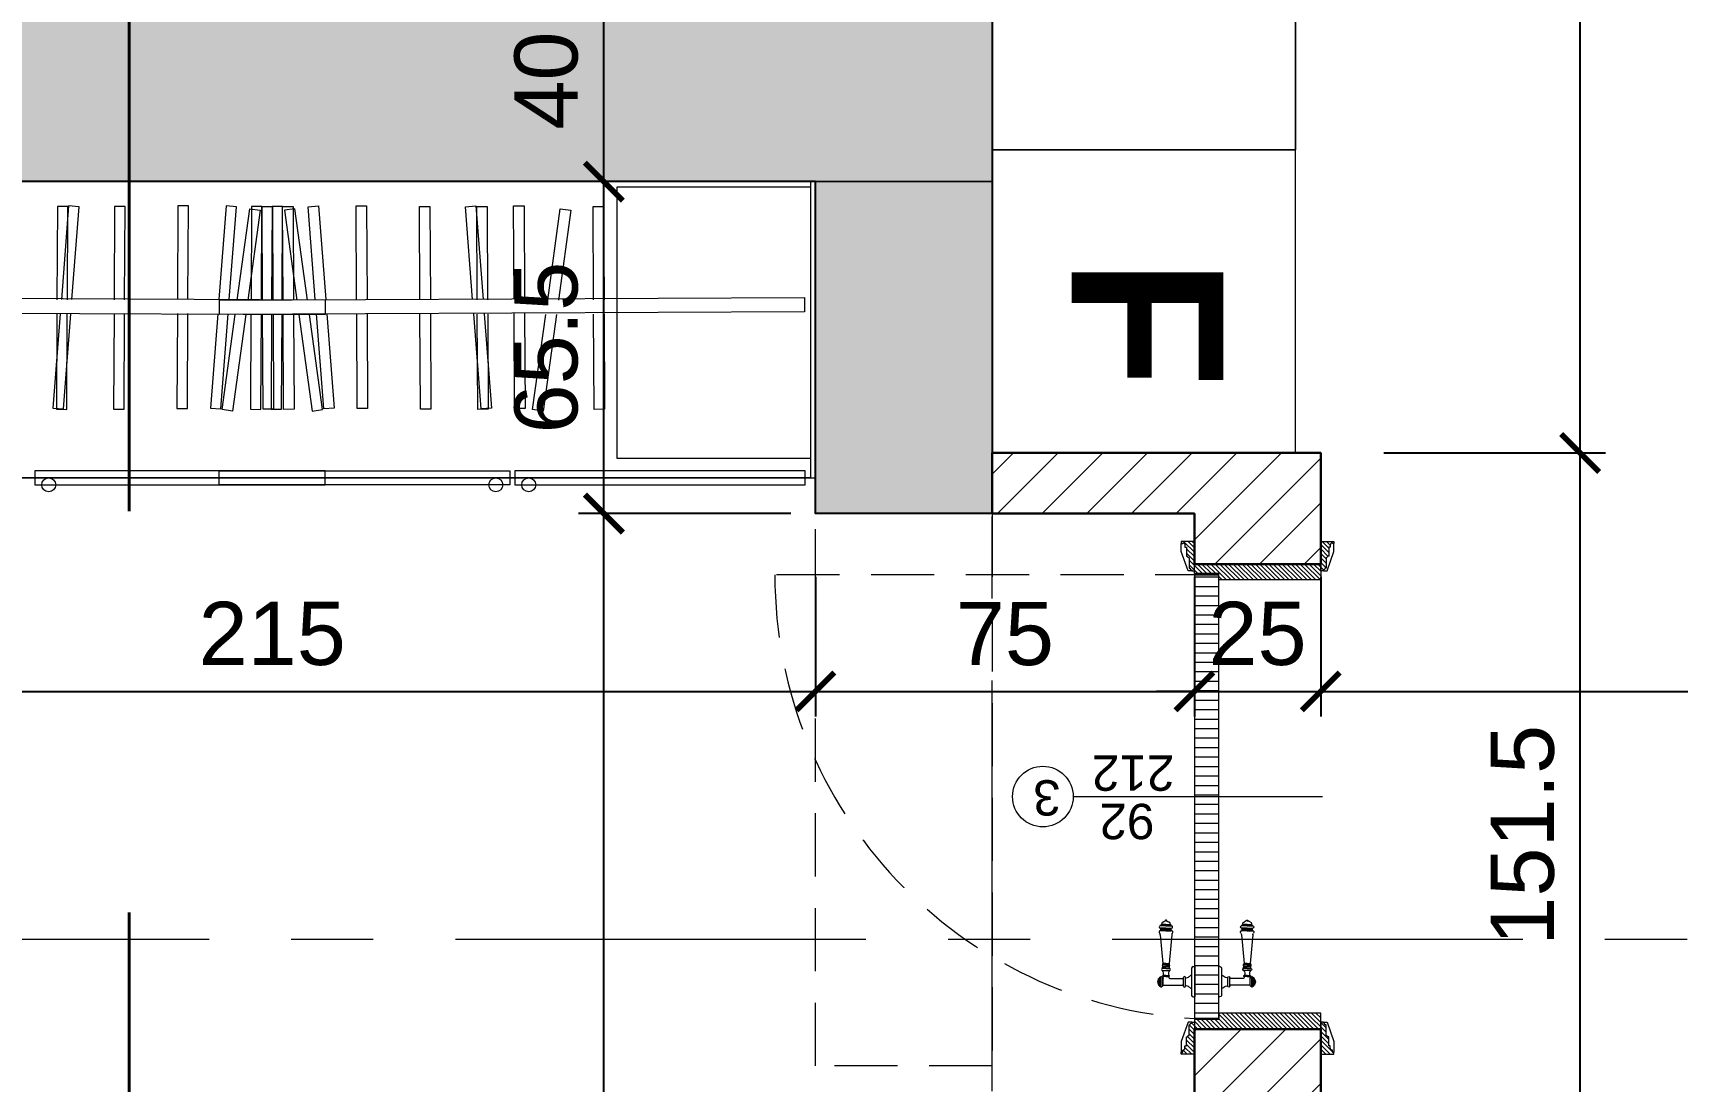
# Model space of a CAD drawing. Header units: centimetres. Extents: x 105417 to 110818, y -55119 to -48326.
# Drawn here: x 108619.5 to 108944.9, y -53450.4 to -53242.9 of the extents above; entities that cross this region are included whole.
import ezdxf

# ---------------------------------------------------------------- set-up
doc = ezdxf.new("R2010")
doc.units = ezdxf.units.CM
doc.header["$LTSCALE"] = 50
doc.header["$MEASUREMENT"] = 0
for name, pattern in [('AXES', [2, 1.25, -0.25, 0.25, -0.25]), ('CACHE', [0.375, 0.25, -0.125]), ('CONTINU', [0]), ('DASHED2', [9.525, 6.35, -3.175])]:
    doc.linetypes.add(name, pattern=pattern)
doc.layers.get('0').update_dxf_attribs({"color": 8})
for name, color, linetype in [('AXES', 10, 'AXES'), ('BETON COUPE', 3, 'CONTINU'), ('BETON TRAME', 252, 'Continuous'), ('BORD', 5, 'Continuous'), ('COTE 50ème', 1, 'Continuous')]:
    doc.layers.add(name, color=color, linetype=linetype)
for name, color, linetype, lineweight in [('CONSOLE ISOL.', 214, 'Continuous', 15), ('door', 44, 'Continuous', 5), ('EXISTANT BORD', 251, 'Continuous', 60), ('MACONNERIE COUPE', 7, 'Continuous', 30), ('MACONNERIE HACHURE', 253, 'Continuous', 13), ('mobilimi', 8, 'Continuous', 9)]:
    doc.layers.add(name, color=color, linetype=linetype, lineweight=lineweight)
doc.layers.add('HORS GEL COTE', color=7, linetype='Continuous', lineweight=13, true_color=0x00661a)
doc.styles.add('GENERATED_STYLE_1', font='arial.ttf')
doc.styles.add('RS_TEXT_1.50', font='arial.ttf', dxfattribs={"height": 12.5})
doc.styles.add('RS_TXT_50', font='arial.ttf', dxfattribs={"height": 12.5})
doc.dimstyles.new('RS_50CM_LINEAIRE', dxfattribs={"dimscale": 5, "dimtxt": 12.5, "dimasz": 1.5, "dimexe": 1, "dimexo": 2.5, "dimgap": 1, "dimtad": 1, "dimdec": 1, "dimrnd": 0.5, "dimdsep": 46, "dimtxsty": 'RS_TXT_50', "dimblk1": 'ARCHTICK', "dimblk2": 'ARCHTICK', "dimsah": 1, "dimcen": 2.5, "dimdle": 1, "dimclrt": 4, "dimadec": 0, "dimazin": 2, "dimtfac": 1, "dimtdec": 1, "dimtix": 1, "dimtmove": 2, "dimatfit": 3, "dimfxl": 1, "dimtolj": 1, "dimtzin": 0, "dimarcsym": 0})

# ---------------------------------------------------------------- blocks, each defined once
blk = doc.blocks.new('A$Ceb270309')
at = {"layer": 'AXES', "lineweight": 5, "ltscale": 1.3}
for p, q in [((1270, -4150), (1270, -1058.41)), ((3195, -2560), (-1985, -2560))]:
    blk.add_line(p, q, dxfattribs=at)
blk = doc.blocks.new('door900')
at = {"color": 0}
for p, q in [((-9.3, 67.7), (9.3, 67.7)), ((9.3, 65.2), (-9.3, 65.2)), ((-6.8, 71.5), (-6.8, 70.2)), ((-5.5, 71.5), (-6.8, 71.5)), ((-6.8, 70.2), (6.8, 70.2)), ((-5.5, 71.5), (5.5, 71.5)), ((5.5, 71.5), (6.8, 71.5)), ((6.8, 71.5), (6.8, 70.2)), ((92.8, 68.1), (36.2, 62.8)), ((101.2, 67.3), (103.2, 68)), ((101.2, 56.8), (101.2, 67.3)), ((103.2, 68), (103.2, 67.7)), ((103.2, 56.8), (103.2, 68)), ((106.5, 68), (105.5, 67.3)), ((105.5, 56.8), (105.5, 67.3)), ((106.5, 56.8), (106.5, 68)), ((110.7, 68), (111.8, 67.3)), ((110.7, 56.8), (110.7, 68)), ((111.8, 56.8), (111.8, 67.3)), ((111.8, 66.2), (113.3, 66.2)), ((113.3, 56.8), (113.3, 66.2)), ((-6.8, 62.7), (-6.8, 24)), ((-6.8, 62.7), (6.8, 62.7)), ((8.7, 62.7), (6.8, 62.7)), ((6.8, 49.1), (6.8, 24)), ((8.7, 50.9), (8.7, 50.9)), ((10.5, 56.8), (10.5, 62.5)), ((10.5, 56.8), (10.5, 51.1)), ((12.7, 56.8), (12.7, 62.5)), ((12.7, 56.8), (12.7, 51.1)), ((22.5, 63.8), (22.5, 49.8)), ((26.5, 56.8), (26.5, 63.8)), ((26.5, 63.8), (29.1, 63.8)), ((26.5, 63.8), (29.1, 63.8)), ((26.5, 56.8), (26.5, 49.8)), ((26.5, 49.8), (29.1, 49.8)), ((26.5, 49.8), (29.1, 49.8)), ((29.1, 63.8), (29.1, 62.8)), ((29.1, 62.8), (29.1, 56.8)), ((29.1, 50.8), (29.1, 56.8)), ((29.1, 50.8), (29.1, 49.8)), ((29.1, 49.8), (29.1, 49.8)), ((31.1, 62.8), (31.1, 56.8)), ((31.1, 50.8), (31.1, 56.8)), ((34.1, 56.8), (34.1, 62.8)), ((34.1, 62.8), (34.1, 56.8)), ((34.1, 50.8), (34.1, 56.8)), ((34.1, 56.8), (34.1, 50.8)), ((36.2, 56.8), (36.2, 62.8)), ((36.2, 56.8), (36.2, 50.8)), ((92.8, 45.5), (36.2, 50.8)), ((101.2, 56.8), (101.2, 46.3)), ((101.2, 46.3), (103.2, 45.7)), ((103.2, 56.8), (103.2, 46.3)), ((103.2, 45.9), (103.2, 45.7)), ((105.5, 56.8), (105.5, 46.3)), ((106.5, 45.7), (105.5, 46.3)), ((106.5, 56.8), (106.5, 45.7)), ((110.7, 56.8), (110.7, 45.7)), ((110.7, 45.7), (111.8, 46.3)), ((111.8, 56.8), (111.8, 46.3)), ((111.8, 47.5), (113.3, 47.5)), ((113.3, 56.8), (113.3, 47.5)), ((120.5, 56.8), (120.5, 58.6)), ((120.5, 56.8), (120.5, 55)), ((-30, 3), (-30, 0)), ((30, 0), (-30, 0)), ((27, 6), (-27, 6)), ((-8.3, 22.3), (8.3, 22.3)), ((-8.3, 18.3), (8.3, 18.3)), ((30, 3), (30, 0))]:
    blk.add_line(p, q, dxfattribs=at)
for centre, radius, start, end in [((-9.3, 66.5), 1.25, 90, 270), ((-6.8, 67.7), 2.51, 90.115, 179.885), ((-6.8, 65.2), 2.51, 180.115, 269.885), ((0, 64), 9.29, 53.4104, 126.5896), ((6.8, 67.7), 2.51, 0.115, 89.885), ((6.8, 65.2), 2.51, 270.115, 359.885), ((9.3, 66.5), 1.25, 270, 90), ((24.5, 63.7), 2.01, 4.1469, 175.8531), ((93.1, 72.5), 4.4, 266.3976, 315.6468), ((98.3, 67.4), 2.89, 358.3861, 135.6468), ((104.3, 67.6), 1.15, 170.914, 348.1019), ((108.6, 68), 2.1, 0, 180), ((115.5, 62.5), 2.84, 13.4568, 140.4953), ((8.7, 49), 1.91, 88.7426, 178.1515), ((8.6, 64.9), 2.15, 272.7029, 297.6142), ((8.6, 48.8), 2.15, 62.3858, 87.2971), ((10, 62.5), 0.561, 3.7097, 127.9634), ((10, 51.1), 0.561, 232.0366, 356.2903), ((11.6, 62.5), 1.1, 0.0106, 179.9894), ((11.6, 51.1), 1.1, 180.0106, 359.9894), ((16.7, 70.5), 8.83, 243.5466, 311.3694), ((16.7, 43.2), 8.83, 48.6306, 116.4534), ((24.5, 50), 2.01, 184.1469, 355.8531), ((30.1, 62.8), 1.03, 0, 180.0014), ((30.1, 50.8), 1.03, 179.9972, 0), ((32.6, 62.8), 1.48, 0, 180), ((32.6, 50.8), 1.48, 180, 0), ((35.2, 62.8), 1.03, 0, 180), ((32.6, 62.8), 1.48, 1.563306237032948e-10, 2.08440831604393e-10), ((35.2, 50.8), 1.03, 180, 0), ((93.1, 41.1), 4.4, 44.3532, 93.6024), ((98.3, 46.2), 2.89, 224.3532, 1.6139), ((104.3, 46.1), 1.15, 11.8981, 189.086), ((108.6, 45.7), 2.1, 180, 0), ((115.5, 51.2), 2.84, 219.5047, 346.5432), ((127.9, 65.2), 9.88, 191.9991, 221.6757), ((127.9, 48.5), 9.88, 138.3243, 168.0009), ((120.5, 56.8), 1.79, 0, 90), ((120.5, 56.8), 1.79, 270, 0), ((-27, 3), 3, 90, 180), ((-6.8, 6), 6, 130.5908, 180), ((-16.6, 16.6), 8.41, 314.3689, 12.0705), ((-8.3, 20.3), 2, 90, 270), ((-8.5, 24), 1.71, 275.059, 359.7825), ((8.5, 24), 1.71, 180.2175, 264.941), ((16.6, 16.6), 8.41, 167.9295, 225.6311), ((8.3, 20.3), 2, 270, 90), ((6.8, 6), 6, 0, 49.4092), ((27, 3), 3, 0, 90)]:
    blk.add_arc(centre, radius, start, end, dxfattribs=at)
blk = doc.blocks.new('_ArchTick')
at = {"color": 0, "linetype": 'ByBlock', "const_width": 0.15}
blk.add_lwpolyline([(-0.5, -0.5), (0.5, 0.5)], dxfattribs=at)
blk = doc.blocks.new('*D1152')
at = {"layer": 'COTE 50ème', "color": 0, "lineweight": -2, "ltscale": 0.5, "transparency": 16777216}
for p, q in [((109869.2, -54127.36), (109869.2, -52052.36)), ((109656.85, -52057.36), (109874.2, -52057.36)), ((108886.85, -54122.36), (109874.2, -54122.36))]:
    blk.add_line(p, q, dxfattribs=at)
at = {"layer": 'Defpoints', "color": 0, "ltscale": 0.5, "transparency": 16777216}
for p in [(109644.35, -52057.36), (109869.2, -52057.36), (108874.35, -54122.36)]:
    blk.add_point(p, dxfattribs=at)
at = {"layer": 'COTE 50ème', "color": 0, "lineweight": -2, "ltscale": 0.5, "transparency": 16777216, "xscale": 7.5, "yscale": 7.5, "zscale": 7.5}
for p, rotation in [((109869.2, -52057.36), 90), ((109869.2, -54122.36), 270)]:
    blk.add_blockref('_ArchTick', p, dxfattribs=dict(at, rotation=rotation))
at = {"layer": 'COTE 50ème', "color": 4, "ltscale": 0.5, "transparency": 16777216, "insert": (109857.82, -53089.86), "char_height": 12.5, "attachment_point": 5, "rotation": 90, "style": 'RS_TXT_50'}
blk.add_mtext('\\A1;2065', dxfattribs=at)
blk = doc.blocks.new('*D1342')
at = {"layer": 'COTE 50ème', "color": 0, "lineweight": -2, "ltscale": 0.5, "transparency": 16777216}
for p, q in [((108925.71, -53482.36), (108925.71, -53321.05)), ((108886.85, -53326.05), (108930.71, -53326.05)), ((108909.52, -53477.36), (108930.71, -53477.36))]:
    blk.add_line(p, q, dxfattribs=at)
at = {"layer": 'Defpoints', "color": 0, "ltscale": 0.5, "transparency": 16777216}
for p in [(108874.35, -53326.05), (108925.71, -53326.05), (108897.02, -53477.36)]:
    blk.add_point(p, dxfattribs=at)
at = {"layer": 'COTE 50ème', "color": 0, "lineweight": -2, "ltscale": 0.5, "transparency": 16777216, "xscale": 7.5, "yscale": 7.5, "zscale": 7.5}
for p, rotation in [((108925.71, -53326.05), 90), ((108925.71, -53477.36), 270)]:
    blk.add_blockref('_ArchTick', p, dxfattribs=dict(at, rotation=rotation))
at = {"layer": 'COTE 50ème', "color": 4, "ltscale": 0.5, "transparency": 16777216, "insert": (108914.33, -53401.7), "char_height": 12.5, "attachment_point": 5, "rotation": 90, "style": 'RS_TXT_50'}
blk.add_mtext('\\A1;151.5', dxfattribs=at)
blk = doc.blocks.new('*D1343')
at = {"layer": 'COTE 50ème', "color": 0, "lineweight": -2, "ltscale": 0.5, "transparency": 16777216}
for p, q in [((108925.71, -53331.05), (108925.71, -52627.36)), ((108886.85, -52632.36), (108930.71, -52632.36)), ((108886.85, -53326.05), (108930.71, -53326.05))]:
    blk.add_line(p, q, dxfattribs=at)
at = {"layer": 'Defpoints', "color": 0, "ltscale": 0.5, "transparency": 16777216}
for p in [(108874.35, -52632.36), (108925.71, -52632.36), (108874.35, -53326.05)]:
    blk.add_point(p, dxfattribs=at)
at = {"layer": 'COTE 50ème', "color": 0, "lineweight": -2, "ltscale": 0.5, "transparency": 16777216, "xscale": 7.5, "yscale": 7.5, "zscale": 7.5}
for p, rotation in [((108925.71, -52632.36), 90), ((108925.71, -53326.05), 270)]:
    blk.add_blockref('_ArchTick', p, dxfattribs=dict(at, rotation=rotation))
at = {"layer": 'COTE 50ème', "color": 4, "ltscale": 0.5, "transparency": 16777216, "insert": (108914.32, -52979.2), "char_height": 12.5, "attachment_point": 5, "rotation": 90, "style": 'RS_TXT_50'}
blk.add_mtext('\\A1;693.5', dxfattribs=at)
blk = doc.blocks.new('*D1372')
at = {"layer": 'COTE 50ème', "color": 0, "lineweight": -2, "ltscale": 0.5, "transparency": 16777216}
for p, q in [((108732.49, -53742.36), (108732.49, -53333.05)), ((108769.47, -53338.05), (108727.49, -53338.05)), ((108750.18, -53737.36), (108727.49, -53737.36))]:
    blk.add_line(p, q, dxfattribs=at)
at = {"layer": 'Defpoints', "color": 0, "ltscale": 0.5, "transparency": 16777216}
for p in [(108732.49, -53338.05), (108781.97, -53338.05), (108762.68, -53737.36)]:
    blk.add_point(p, dxfattribs=at)
at = {"layer": 'COTE 50ème', "color": 0, "lineweight": -2, "ltscale": 0.5, "transparency": 16777216, "xscale": 7.5, "yscale": 7.5, "zscale": 7.5}
for p, rotation in [((108732.49, -53338.05), 90), ((108732.49, -53737.36), 270)]:
    blk.add_blockref('_ArchTick', p, dxfattribs=dict(at, rotation=rotation))
at = {"layer": 'COTE 50ème', "color": 4, "ltscale": 0.5, "transparency": 16777216, "insert": (108721.11, -53537.7), "char_height": 12.5, "attachment_point": 5, "rotation": 90, "style": 'RS_TXT_50'}
blk.add_mtext('\\A1;399.5', dxfattribs=at)
blk = doc.blocks.new('*D1373')
at = {"layer": 'COTE 50ème', "color": 0, "lineweight": -2, "ltscale": 0.5, "transparency": 16777216}
for p, q in [((108732.49, -53343.05), (108732.49, -53267.36)), ((108756.19, -53272.36), (108727.49, -53272.36)), ((108769.47, -53338.05), (108727.49, -53338.05))]:
    blk.add_line(p, q, dxfattribs=at)
at = {"layer": 'Defpoints', "color": 0, "ltscale": 0.5, "transparency": 16777216}
for p in [(108732.49, -53272.36), (108768.69, -53272.36), (108781.97, -53338.05)]:
    blk.add_point(p, dxfattribs=at)
at = {"layer": 'COTE 50ème', "color": 0, "lineweight": -2, "ltscale": 0.5, "transparency": 16777216, "xscale": 7.5, "yscale": 7.5, "zscale": 7.5}
for p, rotation in [((108732.49, -53272.36), 90), ((108732.49, -53338.05), 270)]:
    blk.add_blockref('_ArchTick', p, dxfattribs=dict(at, rotation=rotation))
at = {"layer": 'COTE 50ème', "color": 4, "ltscale": 0.5, "transparency": 16777216, "insert": (108721.11, -53305.2), "char_height": 12.5, "attachment_point": 5, "rotation": 90, "style": 'RS_TXT_50'}
blk.add_mtext('\\A1;65.5', dxfattribs=at)
blk = doc.blocks.new('*D1374')
at = {"layer": 'COTE 50ème', "color": 0, "lineweight": -2, "ltscale": 0.5, "transparency": 16777216}
for p, q in [((108732.49, -53277.36), (108732.49, -53227.36)), ((108756.19, -53232.36), (108727.49, -53232.36)), ((108756.19, -53272.36), (108727.49, -53272.36))]:
    blk.add_line(p, q, dxfattribs=at)
at = {"layer": 'Defpoints', "color": 0, "ltscale": 0.5, "transparency": 16777216}
for p in [(108732.49, -53232.36), (108768.69, -53232.36), (108768.69, -53272.36)]:
    blk.add_point(p, dxfattribs=at)
at = {"layer": 'COTE 50ème', "color": 0, "lineweight": -2, "ltscale": 0.5, "transparency": 16777216, "xscale": 7.5, "yscale": 7.5, "zscale": 7.5}
for p, rotation in [((108732.49, -53232.36), 90), ((108732.49, -53272.36), 270)]:
    blk.add_blockref('_ArchTick', p, dxfattribs=dict(at, rotation=rotation))
at = {"layer": 'COTE 50ème', "color": 4, "ltscale": 0.5, "transparency": 16777216, "insert": (108721.11, -53252.36), "char_height": 12.5, "attachment_point": 5, "rotation": 90, "style": 'RS_TXT_50'}
blk.add_mtext('\\A1;40', dxfattribs=at)
blk = doc.blocks.new('*D1476')
at = {"layer": 'COTE 50ème', "color": 0, "lineweight": -2, "ltscale": 0.5, "transparency": 16777216}
for p, q in [((108774.35, -53350.55), (108774.35, -53378.23)), ((108554.35, -53373.23), (108779.35, -53373.23)), ((108559.35, -53373.42), (108559.35, -53378.23))]:
    blk.add_line(p, q, dxfattribs=at)
at = {"layer": 'Defpoints', "color": 0, "ltscale": 0.5, "transparency": 16777216}
for p in [(108774.35, -53338.05), (108559.35, -53360.92), (108774.35, -53373.23)]:
    blk.add_point(p, dxfattribs=at)
at = {"layer": 'COTE 50ème', "color": 0, "lineweight": -2, "ltscale": 0.5, "transparency": 16777216, "xscale": 7.5, "yscale": 7.5, "zscale": 7.5, "rotation": 180}
blk.add_blockref('_ArchTick', (108559.35, -53373.23), dxfattribs=at)
at = {"layer": 'COTE 50ème', "color": 0, "lineweight": -2, "ltscale": 0.5, "transparency": 16777216, "xscale": 7.5, "yscale": 7.5, "zscale": 7.5}
blk.add_blockref('_ArchTick', (108774.35, -53373.23), dxfattribs=at)
at = {"layer": 'COTE 50ème', "color": 4, "ltscale": 0.5, "transparency": 16777216, "insert": (108666.85, -53361.85), "char_height": 12.5, "attachment_point": 5, "style": 'RS_TXT_50'}
blk.add_mtext('\\A1;215', dxfattribs=at)
blk = doc.blocks.new('*D1477')
at = {"layer": 'COTE 50ème', "color": 0, "lineweight": -2, "ltscale": 0.5, "transparency": 16777216}
for p, q in [((108774.35, -53350.55), (108774.35, -53378.23)), ((108849.35, -53350.55), (108849.35, -53378.23)), ((108769.35, -53373.23), (108854.35, -53373.23))]:
    blk.add_line(p, q, dxfattribs=at)
at = {"layer": 'Defpoints', "color": 0, "ltscale": 0.5, "transparency": 16777216}
for p in [(108774.35, -53338.05), (108849.35, -53338.05), (108849.35, -53373.23)]:
    blk.add_point(p, dxfattribs=at)
at = {"layer": 'COTE 50ème', "color": 0, "lineweight": -2, "ltscale": 0.5, "transparency": 16777216, "xscale": 7.5, "yscale": 7.5, "zscale": 7.5, "rotation": 180}
blk.add_blockref('_ArchTick', (108774.35, -53373.23), dxfattribs=at)
at = {"layer": 'COTE 50ème', "color": 0, "lineweight": -2, "ltscale": 0.5, "transparency": 16777216, "xscale": 7.5, "yscale": 7.5, "zscale": 7.5}
blk.add_blockref('_ArchTick', (108849.35, -53373.23), dxfattribs=at)
at = {"layer": 'COTE 50ème', "color": 4, "ltscale": 0.5, "transparency": 16777216, "insert": (108811.85, -53361.87), "char_height": 12.5, "attachment_point": 5, "style": 'RS_TXT_50'}
blk.add_mtext('\\A1;75', dxfattribs=at)
blk = doc.blocks.new('*D1478')
at = {"layer": 'COTE 50ème', "color": 0, "lineweight": -2, "ltscale": 0.5, "transparency": 16777216}
for p, q in [((108849.35, -53350.55), (108849.35, -53378.23)), ((108874.35, -53350.55), (108874.35, -53378.23)), ((108849.35, -53373.23), (108841.85, -53373.23)), ((108849.35, -53373.23), (108874.35, -53373.23)), ((108874.35, -53373.23), (108881.85, -53373.23))]:
    blk.add_line(p, q, dxfattribs=at)
at = {"layer": 'Defpoints', "color": 0, "ltscale": 0.5, "transparency": 16777216}
for p in [(108849.35, -53338.05), (108874.35, -53338.05), (108874.35, -53373.23)]:
    blk.add_point(p, dxfattribs=at)
at = {"layer": 'COTE 50ème', "color": 0, "lineweight": -2, "ltscale": 0.5, "transparency": 16777216, "xscale": 7.5, "yscale": 7.5, "zscale": 7.5}
blk.add_blockref('_ArchTick', (108849.35, -53373.23), dxfattribs=at)
at = {"layer": 'COTE 50ème', "color": 0, "lineweight": -2, "ltscale": 0.5, "transparency": 16777216, "xscale": 7.5, "yscale": 7.5, "zscale": 7.5, "rotation": 180}
blk.add_blockref('_ArchTick', (108874.35, -53373.23), dxfattribs=at)
at = {"layer": 'COTE 50ème', "color": 4, "ltscale": 0.5, "transparency": 16777216, "insert": (108861.85, -53361.85), "char_height": 12.5, "attachment_point": 5, "style": 'RS_TXT_50'}
blk.add_mtext('\\A1;25', dxfattribs=at)
blk = doc.blocks.new('*D1479')
at = {"layer": 'COTE 50ème', "color": 0, "lineweight": -2, "ltscale": 0.5, "transparency": 16777216}
for p, q in [((108874.35, -53350.55), (108874.35, -53378.23)), ((109209.24, -53392.15), (109209.24, -53368.23)), ((108869.35, -53373.23), (109214.24, -53373.23))]:
    blk.add_line(p, q, dxfattribs=at)
at = {"layer": 'Defpoints', "color": 0, "ltscale": 0.5, "transparency": 16777216}
for p in [(108874.35, -53338.05), (109209.24, -53373.23), (109209.24, -53404.65)]:
    blk.add_point(p, dxfattribs=at)
at = {"layer": 'COTE 50ème', "color": 0, "lineweight": -2, "ltscale": 0.5, "transparency": 16777216, "xscale": 7.5, "yscale": 7.5, "zscale": 7.5, "rotation": 180}
blk.add_blockref('_ArchTick', (108874.35, -53373.23), dxfattribs=at)
at = {"layer": 'COTE 50ème', "color": 0, "lineweight": -2, "ltscale": 0.5, "transparency": 16777216, "xscale": 7.5, "yscale": 7.5, "zscale": 7.5}
blk.add_blockref('_ArchTick', (109209.24, -53373.23), dxfattribs=at)
at = {"layer": 'COTE 50ème', "color": 4, "ltscale": 0.5, "transparency": 16777216, "insert": (109041.8, -53361.84), "char_height": 12.5, "attachment_point": 5, "style": 'RS_TXT_50'}
blk.add_mtext('\\A1;335', dxfattribs=at)

msp = doc.modelspace()

# ---------------------------------------------------------------- hatches: boundary and pattern name
at = {"layer": 'BETON TRAME', "transparency": 33554559}
h = msp.add_hatch(color=256, dxfattribs=at)
h.dxf.hatch_style = 1
h.paths.add_polyline_path([(108774.35, -52797.36), (108809.35, -52797.36), (108809.35, -53338.05), (108774.35, -53338.05), (108774.35, -53272.36), (108314.35, -53272.36), (108314.35, -53338.05), (108279.35, -53338.05), (108279.35, -52797.36), (108314.35, -52797.36), (108314.35, -53232.36), (108524.35, -53232.36), (108524.35, -52902.36), (108564.35, -52902.36), (108564.35, -53232.36), (108774.35, -53232.36)])
h.paths.add_polyline_path([(109644.35, -52847.36), (109644.35, -52797.36), (109509.35, -52797.36), (109509.35, -52847.36)])
h.paths.add_polyline_path([(107579.35, -52847.36), (107579.35, -52797.36), (107444.35, -52797.36), (107444.35, -52847.36)])
h.paths.add_polyline_path([(107579.35, -52107.36), (107579.35, -52057.36), (107444.35, -52057.36), (107444.35, -52107.36)])
h.paths.add_polyline_path([(109509.35, -52057.36), (109509.35, -52107.36), (109644.35, -52107.36), (109644.35, -52057.36)])
h.paths.add_polyline_path([(108814.35, -52107.36), (108814.35, -52057.36), (108704.35, -52057.36), (108704.35, -52107.36)])
h.paths.add_polyline_path([(108384.35, -52107.36), (108384.35, -52057.36), (108274.35, -52057.36), (108274.35, -52107.36)])
h.paths.add_polyline_path([(108409.35, -52057.36), (108384.35, -52057.36), (108384.35, -52562.36), (108409.35, -52562.36)])
h.paths.add_polyline_path([(108704.35, -52057.36), (108679.35, -52057.36), (108679.35, -52562.36), (108704.35, -52562.36)])
h.paths.add_polyline_path([(108214.35, -53762.36), (108239.35, -53762.36), (108239.35, -53702.36), (108214.35, -53702.36)])
h.paths.add_polyline_path([(108874.35, -53762.36), (108849.35, -53762.36), (108849.35, -53702.36), (108874.35, -53702.36)])
h.paths.add_polyline_path([(107754.35, -53397.36), (107884.35, -53397.36), (107884.35, -53422.36), (107754.35, -53422.36)])
h.paths.add_polyline_path([(107444.35, -53422.36), (107574.35, -53422.36), (107574.35, -53397.36), (107444.35, -53397.36)])
h.paths.add_polyline_path([(107859.35, -53477.36), (107934.35, -53477.36), (107934.35, -53502.36), (107859.35, -53502.36)])
h.paths.add_polyline_path([(109234.24, -53477.36), (109154.35, -53477.36), (109154.35, -53502.36), (109234.24, -53502.36)])
h.paths.add_polyline_path([(109334.24, -53397.36), (109209.24, -53397.36), (109209.24, -53422.36), (109334.24, -53422.36)])
h.paths.add_polyline_path([(109644.35, -53422.36), (109514.24, -53422.36), (109514.24, -53397.36), (109644.35, -53397.36)])
h.paths.add_polyline_path([(108556.85, -53762.36), (108556.85, -53702.36), (108531.85, -53702.36), (108531.85, -53762.36)])
at = {"layer": 'door'}
h = msp.add_hatch(dxfattribs=at)
h.set_pattern_fill('ANSI31', color=256, scale=5, angle=990)
h.set_pattern_definition([(315, (163384.7877, 99845.6325), (0.4419417382, 0.4419417382), [])])
edge = h.paths.add_edge_path()
edge.add_line((108876.24, -53344.29), (108876.24, -53344.71))
edge.add_line((108876.24, -53344.71), (108875.93, -53344.71))
edge.add_line((108875.93, -53344.71), (108875.93, -53346.47))
edge.add_line((108875.93, -53346.47), (108875.72, -53346.47))
edge.add_arc((108875.4, -53346.47), 0.314, -90, 0, ccw=False)
edge.add_line((108875.4, -53346.79), (108875.4, -53348.88))
edge.add_line((108875.4, -53348.88), (108875.19, -53348.88))
edge.add_arc((108874.88, -53348.88), 0.314, -90, 0, ccw=False)
edge.add_line((108874.88, -53349.2), (108874.88, -53349.41))
edge.add_line((108874.88, -53349.41), (108874.35, -53349.41))
edge.add_line((108874.35, -53349.41), (108874.35, -53343.55))
edge.add_line((108874.35, -53343.55), (108876.97, -53343.55))
edge.add_line((108876.97, -53343.55), (108876.97, -53343.95))
edge.add_line((108876.97, -53343.95), (108876.66, -53343.95))
edge.add_line((108876.66, -53343.95), (108876.66, -53343.87))
edge.add_arc((108876.66, -53344.29), 0.419, 90, 180)
h.paths.add_polyline_path([(108874.35, -53348.05), (108874.35, -53351.19), (108854.17, -53351.19), (108854.17, -53349.93), (108849.35, -53349.93), (108849.35, -53348.05)])
edge = h.paths.add_edge_path()
edge.add_line((108847.47, -53344.29), (108847.47, -53344.71))
edge.add_line((108847.47, -53344.71), (108847.78, -53344.71))
edge.add_line((108847.78, -53344.71), (108847.78, -53346.47))
edge.add_line((108847.78, -53346.47), (108847.99, -53346.47))
edge.add_arc((108848.31, -53346.47), 0.314, 180, 270)
edge.add_line((108848.31, -53346.79), (108848.31, -53348.88))
edge.add_line((108848.31, -53348.88), (108848.52, -53348.88))
edge.add_arc((108848.83, -53348.88), 0.314, 180, 270)
edge.add_line((108848.83, -53349.2), (108848.83, -53349.41))
edge.add_line((108848.83, -53349.41), (108849.35, -53349.41))
edge.add_line((108849.35, -53349.41), (108849.35, -53343.55))
edge.add_line((108849.35, -53343.55), (108846.74, -53343.55))
edge.add_line((108846.74, -53343.55), (108846.74, -53343.95))
edge.add_line((108846.74, -53343.95), (108847.05, -53343.95))
edge.add_line((108847.05, -53343.95), (108847.05, -53343.87))
edge.add_arc((108847.05, -53344.29), 0.419, 0, 90, ccw=False)
h = msp.add_hatch(dxfattribs=at)
h.set_pattern_fill('ANSI31', color=256, scale=15, angle=495)
h.set_pattern_definition([(180, (207432.2202, -93663.0826), (-8e-16, -1.875), [])])
h.paths.add_polyline_path([(108854.12, -53350.14), (108854.12, -53437.95), (108849.41, -53437.95), (108849.41, -53350.14)])
h = msp.add_hatch(dxfattribs=at)
h.set_pattern_fill('ANSI31', color=256, scale=5, angle=990)
h.set_pattern_definition([(315, (163384.7877, 99845.6325), (0.4419417382, 0.4419417382), [])])
h.paths.add_polyline_path([(108874.35, -53440.05), (108874.35, -53436.9), (108854.17, -53436.9), (108854.17, -53438.16), (108849.35, -53438.16), (108849.35, -53440.05)])
edge = h.paths.add_edge_path()
edge.add_line((108876.24, -53443.8), (108876.24, -53443.38))
edge.add_line((108876.24, -53443.38), (108875.93, -53443.38))
edge.add_line((108875.93, -53443.38), (108875.93, -53441.62))
edge.add_line((108875.93, -53441.62), (108875.72, -53441.62))
edge.add_arc((108875.4, -53441.62), 0.314, 0, 90)
edge.add_line((108875.4, -53441.3), (108875.4, -53439.21))
edge.add_line((108875.4, -53439.21), (108875.19, -53439.21))
edge.add_arc((108874.88, -53439.21), 0.314, 360, 450)
edge.add_line((108874.88, -53438.89), (108874.88, -53438.68))
edge.add_line((108874.88, -53438.68), (108874.35, -53438.68))
edge.add_line((108874.35, -53438.68), (108874.35, -53445.05))
edge.add_line((108874.35, -53445.05), (108876.97, -53445.05))
edge.add_line((108876.97, -53445.05), (108876.97, -53444.64))
edge.add_line((108876.97, -53444.64), (108876.66, -53444.64))
edge.add_line((108876.66, -53444.64), (108876.66, -53444.22))
edge.add_arc((108876.66, -53443.8), 0.419, 180, 270, ccw=False)
edge = h.paths.add_edge_path()
edge.add_line((108847.47, -53443.8), (108847.47, -53443.38))
edge.add_line((108847.47, -53443.38), (108847.78, -53443.38))
edge.add_line((108847.78, -53443.38), (108847.78, -53441.62))
edge.add_line((108847.78, -53441.62), (108847.99, -53441.62))
edge.add_arc((108848.31, -53441.62), 0.314, 90, 180, ccw=False)
edge.add_line((108848.31, -53441.3), (108848.31, -53439.21))
edge.add_line((108848.31, -53439.21), (108848.52, -53439.21))
edge.add_arc((108848.83, -53439.21), 0.314, 90, 180, ccw=False)
edge.add_line((108848.83, -53438.89), (108848.83, -53438.68))
edge.add_line((108848.83, -53438.68), (108849.35, -53438.68))
edge.add_line((108849.35, -53438.68), (108849.35, -53445.05))
edge.add_line((108849.35, -53445.05), (108846.74, -53445.05))
edge.add_line((108846.74, -53445.05), (108846.74, -53444.64))
edge.add_line((108846.74, -53444.64), (108847.05, -53444.64))
edge.add_line((108847.05, -53444.64), (108847.05, -53444.22))
edge.add_arc((108847.05, -53443.8), 0.419, 270, 360)
at = {"layer": 'MACONNERIE HACHURE'}
h = msp.add_hatch(dxfattribs=at)
h.set_pattern_fill('ANSI31', color=256, scale=50, style=0)
h.paths.add_polyline_path([(107874.35, -53728.36), (107763.35, -53728.36), (107763.35, -53770.36), (107874.35, -53770.36)])
h.paths.add_polyline_path([(107866.35, -53736.36), (107771.35, -53736.36), (107771.35, -53762.36), (107866.35, -53762.36)], flags=16)
h.paths.add_polyline_path([(109325.35, -53728.36), (109214.35, -53728.36), (109214.35, -53770.36), (109325.35, -53770.36)])
h.paths.add_polyline_path([(109317.35, -53736.36), (109222.35, -53736.36), (109222.35, -53762.36), (109317.35, -53762.36)], flags=16)
h.paths.add_polyline_path([(109454.35, -52082.36), (109509.35, -52082.36), (109509.35, -52057.36), (109454.35, -52057.36)])
h.paths.add_polyline_path([(109274.35, -52057.36), (109174.35, -52057.36), (109174.35, -52082.36), (109274.35, -52082.36)])
h.paths.add_polyline_path([(107444.35, -53677.36), (107444.35, -53737.36), (107469.35, -53737.36), (107469.35, -53677.36)])
h.paths.add_polyline_path([(108556.85, -53762.36), (108531.85, -53762.36), (108531.85, -53982.36), (108556.85, -53982.36)])
h.paths.add_polyline_path([(108239.36, -53952.36), (108214.36, -53952.36), (108214.36, -54122.36), (108331.85, -54122.36), (108331.85, -54097.36), (108239.36, -54097.36)])
h.paths.add_polyline_path([(108556.85, -53982.36), (108531.85, -53982.36), (108531.85, -54122.36), (108556.85, -54122.36)])
h.paths.add_polyline_path([(108849.35, -53952.36), (108874.35, -53952.36), (108874.35, -54122.36), (108756.85, -54122.36), (108756.85, -54097.36), (108849.35, -54097.36)])
h.paths.add_polyline_path([(107469.35, -53422.36), (107444.35, -53422.36), (107444.35, -53497.36), (107469.35, -53497.36)])
h.paths.add_polyline_path([(109644.35, -53677.36), (109644.35, -53737.36), (109619.35, -53737.36), (109619.35, -53677.36)])
h.paths.add_polyline_path([(109619.35, -53342.47), (109644.35, -53342.47), (109644.35, -53397.36), (109619.35, -53397.36)])
h.paths.add_polyline_path([(107469.35, -53342.47), (107444.35, -53342.47), (107444.35, -53397.36), (107469.35, -53397.36)])
h.paths.add_polyline_path([(109619.35, -52847.36), (109644.35, -52847.36), (109644.35, -52902.25), (109619.35, -52902.25)])
h.paths.add_polyline_path([(109099.36, -53146.93), (108984.36, -53146.93), (108984.36, -53096.93), (109099.36, -53096.93)])
h.paths.add_polyline_path([(109089.36, -53136.93), (108994.36, -53136.93), (108994.36, -53106.93), (109089.36, -53106.93)], flags=16)
h.paths.add_polyline_path([(108104.35, -53147.36), (107989.35, -53147.36), (107989.35, -53097.36), (108104.35, -53097.36)])
h.paths.add_polyline_path([(108094.35, -53137.36), (107999.35, -53137.36), (107999.35, -53107.36), (108094.35, -53107.36)], flags=16)
h.paths.add_polyline_path([(108794.35, -52797.36), (108774.35, -52797.36), (108774.35, -52787.36), (108794.35, -52787.36)])
h.paths.add_polyline_path([(108849.35, -53737.36), (108756.85, -53737.36), (108756.85, -53762.36), (108849.35, -53762.36)])
h.paths.add_polyline_path([(109234.24, -53477.36), (109209.24, -53477.36), (109209.24, -53422.36), (109234.24, -53422.36)])
h.paths.add_polyline_path([(109619.35, -53062.36), (109644.35, -53062.36), (109644.35, -53182.36), (109619.35, -53182.36)])
h.paths.add_polyline_path([(108809.35, -53326.05), (108874.35, -53326.05), (108874.35, -53348.05), (108849.35, -53348.05), (108849.35, -53338.05), (108809.35, -53338.05)])
h.paths.add_polyline_path([(109619.35, -53422.36), (109644.35, -53422.36), (109644.35, -53497.36), (109619.35, -53497.36)])
h.paths.add_polyline_path([(108704.35, -52527.36), (108794.35, -52527.36), (108794.35, -52607.36), (108947.35, -52607.36), (108947.35, -52512.38), (108959.35, -52512.38), (108959.35, -52632.36), (108794.35, -52632.36), (108794.35, -52687.36), (108774.35, -52687.36), (108774.35, -52583.36), (108704.35, -52583.36), (108704.35, -52632.36), (108669.35, -52632.36), (108669.35, -52612.36), (108679.35, -52612.36), (108679.35, -52562.36), (108704.35, -52562.36), (108704.35, -52578.36), (108774.35, -52578.36), (108774.35, -52552.36), (108704.35, -52552.36)])
h.paths.add_polyline_path([(108874.35, -53702.36), (108849.35, -53702.36), (108849.35, -53440.05), (108874.35, -53440.05), (108874.35, -53477.36), (108934.35, -53477.36), (108934.35, -53502.36), (108874.35, -53502.36)])
h.paths.add_polyline_path([(108814.35, -52082.36), (108947.35, -52082.36), (108947.35, -52236.36), (108959.35, -52236.36), (108959.35, -52082.36), (108994.35, -52082.36), (108994.35, -52057.36), (108814.35, -52057.36)])
h.paths.add_polyline_path([(109509.35, -52482.36), (109509.35, -52424.25), (109534.35, -52424.25), (109534.35, -52477.36), (109644.35, -52477.36), (109644.35, -52567.36), (109619.35, -52567.36), (109619.35, -52502.36), (109286.35, -52502.36), (109286.35, -52507.36), (109134.35, -52507.36), (109134.35, -52517.36), (109122.35, -52517.36), (109122.35, -52422.36), (109061.49, -52422.36), (109061.49, -52410.36), (109134.35, -52410.36), (109134.35, -52482.36)])
h.paths.add_polyline_path([(109071.35, -52817.36), (109071.35, -52723.36), (109083.35, -52723.36), (109083.35, -52797.36), (109221.35, -52797.36), (109221.35, -52631.36), (109083.35, -52631.36), (109083.35, -52641.36), (109071.35, -52641.36), (109071.35, -52619.36), (109122.35, -52619.36), (109122.35, -52609.36), (109134.35, -52609.36), (109134.35, -52619.36), (109241.35, -52619.36), (109241.35, -52797.36), (109509.35, -52797.36), (109509.35, -52817.36)])
h.paths.add_polyline_path([(108294.35, -52797.36), (108314.35, -52797.36), (108314.35, -52787.36), (108294.35, -52787.36)])
h.paths.add_polyline_path([(108239.35, -53737.36), (108331.85, -53737.36), (108331.85, -53762.36), (108239.35, -53762.36)])
h.paths.add_polyline_path([(107859.35, -53477.36), (107884.35, -53477.36), (107884.35, -53422.36), (107859.35, -53422.36)])
h.paths.add_polyline_path([(107469.35, -53062.36), (107444.35, -53062.36), (107444.35, -53182.36), (107469.35, -53182.36)])
h.paths.add_polyline_path([(108279.35, -53326.05), (108214.35, -53326.05), (108214.35, -53348.05), (108239.35, -53348.05), (108239.35, -53338.05), (108279.35, -53338.05)])
h.paths.add_polyline_path([(108724.52, -52902.36), (108774.35, -52902.36), (108774.35, -52942.36), (108724.52, -52942.36)])
h.paths.add_polyline_path([(108564.35, -52902.36), (108604.35, -52902.36), (108604.35, -52942.36), (108564.35, -52942.36)])
h.paths.add_polyline_path([(109509.35, -52154.25), (109534.35, -52154.25), (109534.35, -52107.36), (109509.35, -52107.36)])
h.paths.add_polyline_path([(109619.35, -52797.36), (109644.35, -52797.36), (109644.35, -52747.36), (109619.35, -52747.36)])
h.paths.add_polyline_path([(108364.19, -52902.36), (108314.35, -52902.36), (108314.35, -52942.36), (108364.19, -52942.36)])
h.paths.add_polyline_path([(108524.35, -52902.36), (108484.35, -52902.36), (108484.35, -52942.36), (108524.35, -52942.36)])
h.paths.add_polyline_path([(108679.35, -52082.36), (108659.35, -52082.36), (108659.35, -52057.36), (108679.35, -52057.36)])
h.paths.add_polyline_path([(108384.35, -52527.36), (108294.35, -52527.36), (108294.35, -52607.36), (108141.35, -52607.36), (108141.35, -52512.38), (108129.35, -52512.38), (108129.35, -52632.36), (108294.35, -52632.36), (108294.35, -52687.36), (108314.35, -52687.36), (108314.35, -52583.36), (108384.35, -52583.36), (108384.35, -52632.36), (108569.35, -52632.36), (108569.35, -52612.36), (108409.35, -52612.36), (108409.35, -52562.36), (108384.35, -52562.36), (108384.35, -52578.36), (108314.35, -52578.36), (108314.35, -52552.36), (108384.35, -52552.36)])
h.paths.add_polyline_path([(107579.35, -52154.25), (107554.35, -52154.25), (107554.35, -52107.36), (107579.35, -52107.36)])
h.paths.add_polyline_path([(108559.35, -53737.36), (108576.85, -53737.36), (108576.85, -53762.36), (108511.85, -53762.36), (108511.85, -53737.36), (108529.35, -53737.36), (108529.35, -53272.36), (108559.35, -53272.36)])
h.paths.add_polyline_path([(108214.35, -53702.36), (108239.35, -53702.36), (108239.35, -53440.05), (108214.35, -53440.05), (108214.35, -53477.36), (108154.35, -53477.36), (108154.35, -53502.36), (108214.35, -53502.36)])
h.paths.add_polyline_path([(108559.35, -52082.36), (108409.35, -52082.36), (108409.35, -52057.36), (108559.35, -52057.36)])
h.paths.add_polyline_path([(108274.35, -52082.36), (108141.35, -52082.36), (108141.35, -52236.36), (108129.35, -52236.36), (108129.35, -52082.36), (107579.35, -52082.36), (107579.35, -52057.36), (108274.35, -52057.36)])
h.paths.add_polyline_path([(107579.35, -52482.36), (107579.35, -52424.25), (107554.35, -52424.25), (107554.35, -52477.36), (107444.35, -52477.36), (107444.35, -52567.36), (107469.35, -52567.36), (107469.35, -52502.36), (107802.35, -52502.36), (107802.35, -52507.36), (107954.35, -52507.36), (107954.35, -52517.36), (107966.35, -52517.36), (107966.35, -52422.36), (108027.22, -52422.36), (108027.22, -52410.36), (107954.35, -52410.36), (107954.35, -52482.36)])
h.paths.add_polyline_path([(108017.35, -52817.36), (108017.35, -52723.36), (108005.35, -52723.36), (108005.35, -52797.36), (107867.35, -52797.36), (107867.35, -52631.36), (108005.35, -52631.36), (108005.35, -52641.36), (108017.35, -52641.36), (108017.35, -52619.36), (107966.35, -52619.36), (107966.35, -52609.36), (107954.35, -52609.36), (107954.35, -52619.36), (107847.35, -52619.36), (107847.35, -52797.36), (107579.35, -52797.36), (107579.35, -52817.36)])
h.paths.add_polyline_path([(107469.35, -52797.36), (107444.35, -52797.36), (107444.35, -52747.36), (107469.35, -52747.36)])
h.paths.add_polyline_path([(107469.35, -52847.36), (107444.35, -52847.36), (107444.35, -52902.25), (107469.35, -52902.25)])
h.paths.add_polyline_path([(108947.35, -52328.36), (108704.35, -52328.36), (108704.35, -52348.36), (108947.35, -52348.36), (108947.35, -52430.38), (108959.35, -52430.38), (108959.35, -52422.36), (108969.35, -52422.36), (108969.35, -52410.36), (108959.35, -52410.36), (108959.35, -52318.36), (108947.35, -52318.36)])
h.paths.add_polyline_path([(108141.35, -52328.36), (108384.35, -52328.36), (108384.35, -52348.36), (108141.35, -52348.36), (108141.35, -52430.38), (108129.35, -52430.38), (108129.35, -52422.36), (108119.35, -52422.36), (108119.35, -52410.36), (108129.35, -52410.36), (108129.35, -52318.36), (108141.35, -52318.36)])

# ---------------------------------------------------------------- linework, layer by layer
at = {"layer": 'BETON COUPE'}
msp.add_lwpolyline([(108774.35, -52797.36), (108809.35, -52797.36), (108809.35, -53338.05), (108774.35, -53338.05), (108774.35, -53272.36), (108314.35, -53272.36), (108314.35, -53338.05), (108279.35, -53338.05), (108279.35, -52797.36), (108314.35, -52797.36), (108314.35, -53232.36), (108524.35, -53232.36), (108524.35, -52902.36), (108564.35, -52902.36), (108564.35, -53232.36), (108774.35, -53232.36)], close=True, dxfattribs=at)
at = {"layer": 'CONSOLE ISOL.'}
msp.add_lwpolyline([(108279.36, -53272.36), (108809.36, -53272.36), (108809.36, -52797.36), (108774.36, -52797.36), (108774.36, -52552.36), (108691.86, -52552.36), (108691.86, -52057.36), (108396.86, -52057.36), (108396.86, -52552.36), (108314.36, -52552.36), (108314.36, -52797.36), (108279.36, -52797.36)], close=True, dxfattribs=at)
at = {"layer": 'CONSOLE ISOL.', "lineweight": 5, "ltscale": 0.5}
msp.add_lwpolyline([(108544.35, -53272.36), (108544.35, -54122.36), (108874.35, -54122.36), (108874.35, -53962.36), (109514.24, -53962.36), (109514.24, -53762.36), (109644.35, -53762.36), (109644.35, -52462.36), (109744.35, -52462.36), (109744.35, -52122.36), (109644.35, -52122.36), (109644.35, -52057.36), (108691.85, -52057.36), (108691.85, -52552.36), (108774.35, -52552.36), (108774.35, -52797.36), (108809.35, -52797.36), (108809.35, -53272.36)], close=True, dxfattribs=at)
at = {"layer": 'door', "linetype": 'CACHE'}
msp.add_line((108854.12, -53350.14), (108766.31, -53350.14), dxfattribs=at)
at = {"layer": 'door'}
msp.add_line((108825.36, -53394.05), (108874.68, -53394.05), dxfattribs=at)
for points in [[(108847.47, -53344.29), (108847.47, -53344.71), (108847.78, -53344.71), (108847.78, -53346.47), (108847.99, -53346.47, 0.414214), (108848.31, -53346.79), (108848.31, -53348.88), (108848.52, -53348.88, 0.414214), (108848.83, -53349.2), (108848.83, -53349.41), (108849.35, -53349.41), (108849.35, -53343.55), (108846.74, -53343.55), (108846.74, -53343.95), (108847.05, -53343.95), (108847.05, -53343.87, -0.414214), (108847.47, -53344.29)], [(108876.24, -53344.29), (108876.24, -53344.71), (108875.93, -53344.71), (108875.93, -53346.47), (108875.72, -53346.47, -0.414214), (108875.4, -53346.79), (108875.4, -53348.88), (108875.19, -53348.88, -0.414214), (108874.88, -53349.2), (108874.88, -53349.41), (108874.35, -53349.41), (108874.35, -53343.55), (108876.97, -53343.55), (108876.97, -53343.95), (108876.66, -53343.95), (108876.66, -53343.87, 0.414214), (108876.24, -53344.29)], [(108847.47, -53443.8), (108847.47, -53443.38), (108847.78, -53443.38), (108847.78, -53441.62), (108847.99, -53441.62, -0.414214), (108848.31, -53441.3), (108848.31, -53439.21), (108848.52, -53439.21, -0.414214), (108848.83, -53438.89), (108848.83, -53438.68), (108849.35, -53438.68), (108849.35, -53445.05), (108846.74, -53445.05), (108846.74, -53444.64), (108847.05, -53444.64), (108847.05, -53444.22, 0.414214), (108847.47, -53443.8)], [(108876.24, -53443.8), (108876.24, -53443.38), (108875.93, -53443.38), (108875.93, -53441.62), (108875.72, -53441.62, 0.414214), (108875.4, -53441.3), (108875.4, -53439.21), (108875.19, -53439.21, 0.414214), (108874.88, -53438.89), (108874.88, -53438.68), (108874.35, -53438.68), (108874.35, -53445.05), (108876.97, -53445.05), (108876.97, -53444.64), (108876.66, -53444.64), (108876.66, -53444.22, -0.414214), (108876.24, -53443.8)]]:
    msp.add_lwpolyline(points, format="xyb", dxfattribs=at)
for points in [[(108848.83, -53349.41), (108848.1, -53349.41), (108846.74, -53345.55), (108846.74, -53343.95)], [(108874.88, -53349.41), (108875.61, -53349.41), (108876.97, -53345.55), (108876.97, -53343.95)], [(108874.35, -53348.05), (108874.35, -53351.19), (108854.17, -53351.19), (108854.17, -53349.93), (108849.35, -53349.93), (108849.35, -53348.05), (108874.35, -53348.05)], [(108854.12, -53350.14), (108854.12, -53437.95), (108849.41, -53437.95), (108849.41, -53350.14), (108854.12, -53350.14)], [(108848.83, -53438.68), (108848.1, -53438.68), (108846.74, -53442.54), (108846.74, -53444.64)], [(108874.35, -53440.05), (108874.35, -53436.9), (108854.17, -53436.9), (108854.17, -53438.16), (108849.35, -53438.16), (108849.35, -53440.05), (108874.35, -53440.05)], [(108874.88, -53438.68), (108875.61, -53438.68), (108876.97, -53442.54), (108876.97, -53444.64)]]:
    msp.add_lwpolyline(points, dxfattribs=at)
msp.add_circle((108819.36, -53394.05), 6, dxfattribs=at)
at = {"layer": 'door', "linetype": 'CACHE'}
msp.add_arc((108854.35, -53350.05), 88.04, 180.0583, 266.7816, dxfattribs=at)
at = {"layer": 'EXISTANT BORD', "linetype": 'CACHE', "lineweight": 13}
msp.add_lwpolyline([(108809.35, -53338.05), (108809.35, -53447.36), (108774.35, -53447.36), (108774.35, -53338.05)], dxfattribs=at)
at = {"layer": 'HORS GEL COTE', "linetype": 'DASHED2', "lineweight": 40, "ltscale": 0.5}
msp.add_line((108638.52, -49130.71), (108638.52, -54862.41), dxfattribs=at)
at = {"layer": 'MACONNERIE COUPE'}
for points in [[(108809.35, -53326.05), (108874.35, -53326.05), (108874.35, -53348.05), (108849.35, -53348.05), (108849.35, -53338.05), (108809.35, -53338.05)], [(108874.35, -53702.36), (108849.35, -53702.36), (108849.35, -53440.05), (108874.35, -53440.05), (108874.35, -53477.36), (108934.35, -53477.36), (108934.35, -53502.36), (108874.35, -53502.36)]]:
    msp.add_lwpolyline(points, close=True, dxfattribs=at)
at = {"layer": 'mobilimi'}
for p, q in [((108677.34, -53295.8), (108561.49, -53295.29)), ((108656.37, -53295.8), (108772.22, -53295.3)), ((108561.49, -53298.12), (108677.34, -53298.67)), ((108772.22, -53298.12), (108656.37, -53298.67)), ((108659.48, -53298.68), (108659.47, -53298.68)), ((108674.23, -53298.68), (108674.23, -53298.68))]:
    msp.add_line(p, q, dxfattribs=at)
at = {"layer": 'mobilimi', "ltscale": 5}
for points in [[(108809.35, -53266.05), (108869.35, -53266.05), (108869.35, -53206.05), (108809.35, -53206.05)], [(108809.35, -53266.05), (108809.35, -53206.05), (108869.35, -53206.05), (108869.35, -53266.05)], [(108809.35, -53326.05), (108869.35, -53326.05), (108869.35, -53266.05), (108809.35, -53266.05)]]:
    msp.add_lwpolyline(points, close=True, dxfattribs=at)
at = {"layer": 'mobilimi'}
for points in [[(108773.35, -53330.99), (108559.35, -53330.99), (108559.35, -53272.36), (108773.35, -53272.36)], [(108560.35, -53330.99), (108774.35, -53330.99), (108774.35, -53272.36), (108560.35, -53272.36)], [(108735.09, -53273.36), (108773.35, -53273.36), (108773.35, -53327.14), (108735.09, -53327.14)], [(108677.34, -53329.61), (108619.85, -53329.61), (108619.85, -53332.36), (108677.34, -53332.36)], [(108656.37, -53329.61), (108713.85, -53329.61), (108713.85, -53332.36), (108656.37, -53332.36)], [(108772.34, -53329.61), (108714.85, -53329.61), (108714.85, -53332.36), (108772.34, -53332.36)]]:
    msp.add_lwpolyline(points, close=True, dxfattribs=at)
for points in [[(108624.32, -53277.29), (108624.23, -53295.77)], [(108626.3, -53295.78), (108626.39, -53277.3), (108624.32, -53277.29)], [(108626.54, -53277.18), (108625.12, -53295.67)], [(108627.2, -53295.68), (108628.61, -53277.34), (108626.54, -53277.18)], [(108635.66, -53277.25), (108635.57, -53295.72)], [(108637.64, -53295.73), (108637.73, -53277.26), (108635.66, -53277.25)], [(108648.18, -53277.16), (108648.09, -53295.63)], [(108650.16, -53295.64), (108650.25, -53277.17), (108648.18, -53277.16)], [(108657.7, -53277.18), (108656.27, -53295.67)], [(108658.35, -53295.68), (108659.77, -53277.34), (108657.7, -53277.18)], [(108659.91, -53295.82), (108662.4, -53277.74), (108664.46, -53278.02)], [(108664.46, -53278.02), (108662.01, -53295.81)], [(108662.74, -53277.29), (108662.65, -53295.77)], [(108664.72, -53295.78), (108664.81, -53277.3), (108662.74, -53277.29)], [(108664.92, -53295.73), (108664.83, -53277.26), (108666.9, -53277.25)], [(108666.81, -53277.25), (108666.72, -53295.72)], [(108668.79, -53295.73), (108668.88, -53277.26), (108666.81, -53277.25)], [(108666.9, -53277.25), (108666.99, -53295.72)], [(108668.99, -53295.78), (108668.9, -53277.31), (108670.97, -53277.3)], [(108673.8, -53295.82), (108671.31, -53277.74), (108669.25, -53278.02)], [(108669.25, -53278.02), (108671.7, -53295.81)], [(108670.97, -53277.3), (108671.06, -53295.77)], [(108675.36, -53295.68), (108673.94, -53277.34), (108676.01, -53277.18)], [(108676.01, -53277.18), (108677.44, -53295.67)], [(108683.55, -53295.64), (108683.46, -53277.17), (108685.53, -53277.16)], [(108685.53, -53277.16), (108685.62, -53295.63)], [(108696.07, -53295.73), (108695.98, -53277.26), (108698.05, -53277.25)], [(108698.05, -53277.25), (108698.14, -53295.72)], [(108706.51, -53295.68), (108705.09, -53277.34), (108707.16, -53277.18)], [(108707.16, -53277.18), (108708.59, -53295.67)], [(108707.41, -53295.78), (108707.32, -53277.31), (108709.39, -53277.3)], [(108709.39, -53277.3), (108709.48, -53295.77)], [(108714.7, -53295.64), (108714.61, -53277.17), (108716.69, -53277.16)], [(108716.69, -53277.16), (108716.77, -53295.63)], [(108721.37, -53295.82), (108723.86, -53277.74), (108725.92, -53278.02)], [(108725.92, -53278.02), (108723.47, -53295.81)], [(108730.44, -53295.78), (108730.36, -53277.31), (108732.43, -53277.3)], [(108732.43, -53277.3), (108732.52, -53295.77)], [(108656.37, -53295.8), (108656.37, -53298.67)], [(108677.34, -53295.8), (108677.34, -53298.67)], [(108772.22, -53295.3), (108772.22, -53298.12)], [(108624.9, -53298.49), (108623.45, -53317.18), (108625.52, -53317.34), (108626.98, -53298.5)], [(108624.21, -53298.59), (108624.12, -53317.41), (108626.2, -53317.42), (108626.29, -53298.6)], [(108635.55, -53298.54), (108635.46, -53317.36), (108637.54, -53317.37), (108637.63, -53298.55)], [(108648.07, -53298.45), (108647.98, -53317.27), (108650.06, -53317.28), (108650.15, -53298.46)], [(108656.05, -53298.49), (108654.61, -53317.18), (108656.68, -53317.34), (108658.13, -53298.5)], [(108661.62, -53298.64), (108658.98, -53317.76), (108656.92, -53317.48), (108659.52, -53298.65)], [(108662.63, -53298.59), (108662.54, -53317.41), (108664.62, -53317.42), (108664.71, -53298.6)], [(108667, -53298.54), (108667.1, -53317.36), (108665.02, -53317.37), (108664.93, -53298.55)], [(108666.7, -53298.54), (108666.61, -53317.36), (108668.69, -53317.37), (108668.78, -53298.55)], [(108671.08, -53298.59), (108671.17, -53317.41), (108669.09, -53317.42), (108669, -53298.6)], [(108672.09, -53298.63), (108674.73, -53317.76), (108676.78, -53317.47), (108674.19, -53298.64)], [(108677.66, -53298.49), (108679.1, -53317.18), (108677.03, -53317.34), (108675.58, -53298.5)], [(108685.64, -53298.45), (108685.73, -53317.27), (108683.65, -53317.28), (108683.56, -53298.46)], [(108698.16, -53298.54), (108698.25, -53317.36), (108696.17, -53317.37), (108696.08, -53298.55)], [(108708.81, -53298.49), (108710.26, -53317.18), (108708.19, -53317.34), (108706.73, -53298.5)], [(108709.5, -53298.59), (108709.59, -53317.41), (108707.51, -53317.42), (108707.42, -53298.6)], [(108716.79, -53298.45), (108716.88, -53317.27), (108714.8, -53317.28), (108714.71, -53298.46)], [(108723.08, -53298.64), (108720.44, -53317.76), (108718.38, -53317.48), (108720.98, -53298.65)], [(108732.53, -53298.59), (108732.63, -53317.41), (108730.55, -53317.42), (108730.46, -53298.6)]]:
    msp.add_lwpolyline(points, dxfattribs=at)
for centre in [(108622.61, -53332.36), (108711.1, -53332.36), (108717.61, -53332.36)]:
    msp.add_circle(centre, 1.38, dxfattribs=at)

# ---------------------------------------------------------------- block references
at = {"layer": 'door', "yscale": 0.1, "zscale": 0.1}
for p, xscale, rotation in [((108849.41, -53430.71), 0.1, 90.00000000000001), ((108854.12, -53430.71), -0.1, 270)]:
    msp.add_blockref('door900', p, dxfattribs=dict(at, xscale=xscale, rotation=rotation))
at = {"layer": 'MACONNERIE COUPE', "lineweight": 5, "ltscale": 0.5}
msp.add_blockref('A$Ceb270309', (107539.35, -50862.36), dxfattribs=at)

# ---------------------------------------------------------------- texts
at = {"layer": 'BORD', "color": 5, "insert": (108825.05, -53313.13), "char_height": 30, "attachment_point": 9, "rotation": 270, "style": 'RS_TEXT_1.50'}
msp.add_mtext_dynamic_manual_height_columns('{\\fArial|b1|i0|c0|p34;F}', width=38.2867, gutter_width=62.5, heights=[0], dxfattribs=at)
at = {"layer": 'door', "char_height": 7, "rotation": 180, "style": 'GENERATED_STYLE_1'}
for s, insert, attachment_point in [('\\A1;\\pt0;212', (108829.08, -53392.9), 3), ('\\A1;\\pt0;3', (108817.45, -53390.71), 9), ('\\A1;\\pt0;92', (108830.57, -53402.48), 3)]:
    msp.add_mtext(s, dxfattribs=dict(at, insert=insert, attachment_point=attachment_point))

# ---------------------------------------------------------------- dimensions: what is measured, and where the dimension line sits
at = {"layer": 'COTE 50ème', "ltscale": 0.5}
for base, p1, p2, picture, middle in [((109869.2, -52057.36), (108874.35, -54122.36), (109644.35, -52057.36), '*D1152', (109857.82, -53089.86)), ((108925.71, -52632.36), (108874.35, -53326.05), (108874.35, -52632.36), '*D1343', (108914.32, -52979.2)), ((108732.49, -53232.36), (108768.69, -53272.36), (108768.69, -53232.36), '*D1374', (108721.11, -53252.36)), ((108732.49, -53272.36), (108781.97, -53338.05), (108768.69, -53272.36), '*D1373', (108721.11, -53305.2)), ((108925.71, -53326.05), (108897.02, -53477.36), (108874.35, -53326.05), '*D1342', (108914.33, -53401.7)), ((108732.49, -53338.05), (108762.68, -53737.36), (108781.97, -53338.05), '*D1372', (108721.11, -53537.7))]:
    dim = msp.add_linear_dim(base=base, p1=p1, p2=p2, angle=90, dimstyle='RS_50CM_LINEAIRE', dxfattribs=at)
    dim.commit()
    dim.dimension.update_dxf_attribs({"geometry": picture, "text_midpoint": middle})
for base, p1, p2, picture, middle in [((108774.35, -53373.23), (108559.35, -53360.92), (108774.35, -53338.05), '*D1476', (108666.85, -53361.85)), ((108849.35, -53373.23), (108774.35, -53338.05), (108849.35, -53338.05), '*D1477', (108811.85, -53361.87)), ((108874.35, -53373.23), (108849.35, -53338.05), (108874.35, -53338.05), '*D1478', (108861.85, -53361.85)), ((109209.24, -53373.23), (108874.35, -53338.05), (109209.24, -53404.65), '*D1479', (109041.8, -53361.84))]:
    dim = msp.add_linear_dim(base=base, p1=p1, p2=p2, dimstyle='RS_50CM_LINEAIRE', dxfattribs=at)
    dim.commit()
    dim.dimension.update_dxf_attribs({"geometry": picture, "text_midpoint": middle})

doc.saveas('drawing.dxf')
